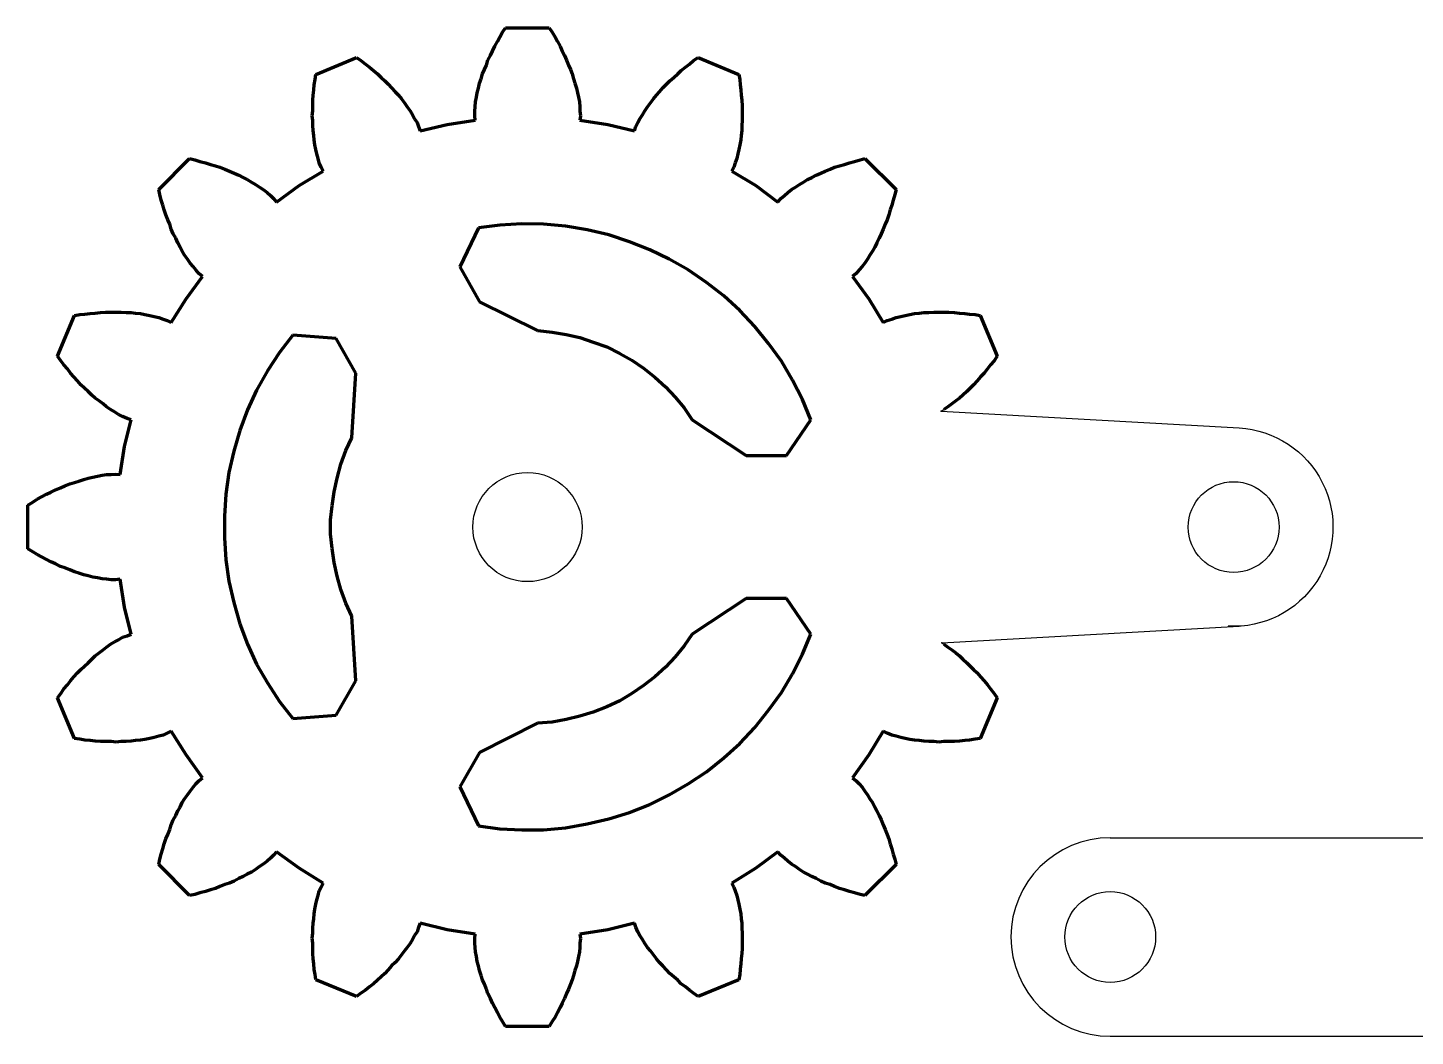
# Model space of a CAD drawing. Extents: x 3 to 159, y 10 to 125.
# Drawn here: x 2.7 to 72.6, y 74.4 to 125.2 of the extents above; entities that cross this region are included whole.
import ezdxf

# ---------------------------------------------------------------- set-up
doc = ezdxf.new("R2010")
doc.units = 0

msp = doc.modelspace()

# ---------------------------------------------------------------- linework, layer by layer
at = {"linetype": 'ByBlock'}
for p, q in [((48.72, 105.856), (48.857, 105.938)), ((48.72, 105.856), (63.728, 105.01)), ((48.75, 94.182), (63.728, 95.026)), ((48.75, 94.182), (48.857, 94.118)), ((57.233, 84.371), (91.956, 84.371)), ((57.233, 74.371), (92.793, 74.371))]:
    msp.add_line(p, q, dxfattribs=at)
at = {"color": 7, "lineweight": 211}
for points in [[(26.637, 124.938), (26.787, 125.168)], [(26.787, 125.168), (28.987, 125.168)], [(28.987, 125.168), (29.137, 124.938)], [(26.257, 124.238), (26.387, 124.468)], [(26.387, 124.468), (26.507, 124.688)], [(26.507, 124.688), (26.637, 124.938)], [(29.137, 124.938), (29.287, 124.688)], [(29.287, 124.688), (29.407, 124.468)], [(29.407, 124.468), (29.537, 124.238)], [(17.237, 122.818), (19.287, 123.668)], [(19.287, 123.668), (19.507, 123.518)], [(25.907, 123.538), (26.037, 123.768)], [(26.037, 123.768), (26.137, 123.988)], [(26.137, 123.988), (26.257, 124.238)], [(29.537, 124.238), (29.637, 123.988)], [(29.637, 123.988), (29.757, 123.768)], [(29.757, 123.768), (29.857, 123.538)], [(36.257, 123.518), (36.487, 123.668)], [(36.487, 123.668), (38.537, 122.818)], [(19.507, 123.518), (19.737, 123.338)], [(19.737, 123.338), (19.937, 123.188)], [(19.937, 123.188), (20.137, 123.018)], [(20.137, 123.018), (20.337, 122.838)], [(25.637, 122.838), (25.737, 123.068)], [(25.737, 123.068), (25.837, 123.288)], [(25.837, 123.288), (25.907, 123.538)], [(29.857, 123.538), (29.957, 123.288)], [(29.957, 123.288), (30.057, 123.068)], [(30.057, 123.068), (30.137, 122.838)], [(35.457, 122.838), (35.637, 123.018)], [(35.637, 123.018), (35.857, 123.188)], [(35.857, 123.188), (36.057, 123.338)], [(36.057, 123.338), (36.257, 123.518)], [(17.137, 122.038), (17.157, 122.288)], [(17.157, 122.288), (17.207, 122.568)], [(17.207, 122.568), (17.237, 122.818)], [(20.337, 122.838), (20.537, 122.668)], [(20.537, 122.668), (20.707, 122.488)], [(20.707, 122.488), (20.887, 122.318)], [(20.887, 122.318), (21.057, 122.138)], [(25.437, 122.118), (25.487, 122.368)], [(25.487, 122.368), (25.557, 122.588)], [(25.557, 122.588), (25.637, 122.838)], [(30.137, 122.838), (30.207, 122.588)], [(30.207, 122.588), (30.287, 122.368)], [(30.287, 122.368), (30.357, 122.118)], [(34.707, 122.138), (34.887, 122.318)], [(34.887, 122.318), (35.057, 122.488)], [(35.057, 122.488), (35.257, 122.668)], [(35.257, 122.668), (35.457, 122.838)], [(38.537, 122.818), (38.587, 122.568)], [(38.587, 122.568), (38.607, 122.288)], [(38.607, 122.288), (38.637, 122.038)], [(17.087, 121.518), (17.107, 121.768)], [(17.107, 121.768), (17.137, 122.038)], [(21.057, 122.138), (21.237, 121.938)], [(21.237, 121.938), (21.407, 121.768)], [(21.407, 121.768), (21.557, 121.588)], [(21.557, 121.588), (21.707, 121.388)], [(25.287, 121.438), (25.337, 121.668)], [(25.337, 121.668), (25.357, 121.888)], [(25.357, 121.888), (25.437, 122.118)], [(30.357, 122.118), (30.407, 121.888)], [(30.407, 121.888), (30.457, 121.668)], [(30.457, 121.668), (30.507, 121.438)], [(34.087, 121.388), (34.237, 121.588)], [(34.237, 121.588), (34.387, 121.768)], [(34.387, 121.768), (34.537, 121.938)], [(34.537, 121.938), (34.707, 122.138)], [(38.637, 122.038), (38.657, 121.768)], [(38.657, 121.768), (38.687, 121.518)], [(17.057, 120.738), (17.087, 120.988)], [(17.087, 121.238), (17.087, 121.518)], [(17.087, 120.988), (17.087, 121.238)], [(21.707, 121.388), (21.837, 121.188)], [(21.837, 121.188), (21.987, 120.988)], [(21.987, 120.988), (22.107, 120.788)], [(25.237, 120.968), (25.257, 121.188)], [(25.237, 120.738), (25.237, 120.968)], [(25.257, 121.188), (25.287, 121.438)], [(30.507, 121.438), (30.537, 121.188)], [(30.537, 121.188), (30.537, 120.968)], [(30.537, 120.968), (30.557, 120.738)], [(33.687, 120.788), (33.807, 120.988)], [(33.807, 120.988), (33.937, 121.188)], [(33.937, 121.188), (34.087, 121.388)], [(38.687, 121.518), (38.707, 121.238)], [(38.707, 121.238), (38.707, 120.988)], [(38.707, 120.988), (38.707, 120.738)], [(17.087, 120.488), (17.057, 120.738)], [(17.087, 120.238), (17.087, 120.488)], [(17.107, 119.988), (17.087, 120.238)], [(22.107, 120.788), (22.207, 120.588)], [(22.207, 120.588), (22.337, 120.388)], [(22.337, 120.388), (22.407, 120.188)], [(22.407, 120.188), (22.487, 119.968)], [(22.487, 119.968), (23.857, 120.288)], [(23.857, 120.288), (25.257, 120.518)], [(23.857, 120.288), (23.857, 120.288)], [(25.257, 120.518), (25.237, 120.738)], [(30.557, 120.738), (30.537, 120.518)], [(30.537, 120.518), (31.937, 120.288)], [(31.937, 120.288), (31.937, 120.288)], [(31.937, 120.288), (33.287, 119.968)], [(33.287, 119.968), (33.357, 120.188)], [(33.357, 120.188), (33.457, 120.388)], [(33.457, 120.388), (33.557, 120.588)], [(33.557, 120.588), (33.687, 120.788)], [(38.707, 120.488), (38.687, 120.238)], [(38.687, 120.238), (38.687, 119.988)], [(38.707, 120.738), (38.707, 120.488)], [(17.137, 119.738), (17.107, 119.988)], [(17.157, 119.518), (17.137, 119.738)], [(17.187, 119.268), (17.157, 119.518)], [(38.637, 119.518), (38.587, 119.268)], [(38.657, 119.738), (38.637, 119.518)], [(38.687, 119.988), (38.657, 119.738)], [(17.237, 119.038), (17.187, 119.268)], [(17.287, 118.818), (17.237, 119.038)], [(17.357, 118.588), (17.287, 118.818)], [(38.487, 118.818), (38.437, 118.588)], [(38.537, 119.038), (38.487, 118.818)], [(38.587, 119.268), (38.537, 119.038)], [(9.337, 117.018), (10.887, 118.588)], [(10.887, 118.588), (11.157, 118.518)], [(11.157, 118.518), (11.407, 118.438)], [(11.407, 118.438), (11.687, 118.368)], [(11.687, 118.368), (11.937, 118.288)], [(11.937, 118.288), (12.187, 118.218)], [(12.187, 118.218), (12.407, 118.138)], [(12.407, 118.138), (12.657, 118.038)], [(17.407, 118.368), (17.357, 118.588)], [(17.507, 118.138), (17.407, 118.368)], [(17.607, 117.938), (17.507, 118.138)], [(38.287, 118.138), (38.187, 117.938)], [(38.357, 118.368), (38.287, 118.138)], [(38.437, 118.588), (38.357, 118.368)], [(43.137, 118.038), (43.357, 118.138)], [(43.357, 118.138), (43.607, 118.218)], [(43.607, 118.218), (43.857, 118.288)], [(43.857, 118.288), (44.107, 118.368)], [(44.107, 118.368), (44.357, 118.438)], [(44.357, 118.438), (44.637, 118.518)], [(44.637, 118.518), (44.887, 118.588)], [(44.887, 118.588), (46.457, 117.018)], [(12.657, 118.038), (12.887, 117.938)], [(12.887, 117.938), (13.137, 117.838)], [(13.137, 117.838), (13.357, 117.738)], [(13.357, 117.738), (13.587, 117.618)], [(13.587, 117.618), (13.787, 117.518)], [(13.787, 117.518), (14.007, 117.388)], [(14.007, 117.388), (14.207, 117.268)], [(16.407, 117.218), (17.607, 117.938)], [(38.187, 117.938), (39.387, 117.218)], [(41.587, 117.268), (41.787, 117.388)], [(41.787, 117.388), (41.987, 117.518)], [(41.987, 117.518), (42.207, 117.618)], [(42.207, 117.618), (42.437, 117.738)], [(42.437, 117.738), (42.657, 117.838)], [(42.657, 117.838), (42.887, 117.938)], [(42.887, 117.938), (43.137, 118.038)], [(9.387, 116.768), (9.337, 117.018)], [(9.457, 116.488), (9.387, 116.768)], [(14.207, 117.268), (14.407, 117.138)], [(14.407, 117.138), (14.587, 117.018)], [(14.587, 117.018), (14.787, 116.868)], [(14.787, 116.868), (14.957, 116.718)], [(14.957, 116.718), (15.107, 116.568)], [(15.257, 116.388), (16.407, 117.218)], [(16.407, 117.218), (16.407, 117.218)], [(39.387, 117.218), (39.387, 117.218)], [(39.387, 117.218), (40.507, 116.388)], [(40.657, 116.568), (40.837, 116.718)], [(40.837, 116.718), (41.007, 116.868)], [(41.007, 116.868), (41.187, 117.018)], [(41.187, 117.018), (41.387, 117.138)], [(41.387, 117.138), (41.587, 117.268)], [(46.387, 116.768), (46.307, 116.488)], [(46.457, 117.018), (46.387, 116.768)], [(9.537, 116.238), (9.457, 116.488)], [(9.607, 115.988), (9.537, 116.238)], [(9.687, 115.738), (9.607, 115.988)], [(15.107, 116.568), (15.257, 116.388)], [(40.507, 116.388), (40.657, 116.568)], [(46.157, 115.988), (46.087, 115.738)], [(46.237, 116.238), (46.157, 115.988)], [(46.307, 116.488), (46.237, 116.238)], [(9.787, 115.488), (9.687, 115.738)], [(9.887, 115.268), (9.787, 115.488)], [(9.957, 115.018), (9.887, 115.268)], [(27.607, 115.288), (26.507, 115.218)], [(28.707, 115.268), (27.607, 115.288)], [(29.807, 115.168), (28.707, 115.268)], [(45.907, 115.268), (45.807, 115.018)], [(46.007, 115.488), (45.907, 115.268)], [(46.087, 115.738), (46.007, 115.488)], [(10.057, 114.788), (9.957, 115.018)], [(10.187, 114.568), (10.057, 114.788)], [(10.287, 114.338), (10.187, 114.568)], [(25.437, 115.088), (24.487, 113.118)], [(26.507, 115.218), (25.437, 115.088)], [(30.907, 114.988), (29.807, 115.168)], [(31.987, 114.738), (30.907, 114.988)], [(33.037, 114.388), (31.987, 114.738)], [(45.607, 114.568), (45.487, 114.338)], [(45.707, 114.788), (45.607, 114.568)], [(45.807, 115.018), (45.707, 114.788)], [(10.407, 114.118), (10.287, 114.338)], [(10.507, 113.918), (10.407, 114.118)], [(10.637, 113.718), (10.507, 113.918)], [(34.057, 113.988), (33.037, 114.388)], [(35.037, 113.518), (34.057, 113.988)], [(45.257, 113.918), (45.137, 113.718)], [(45.387, 114.118), (45.257, 113.918)], [(45.487, 114.338), (45.387, 114.118)], [(10.787, 113.518), (10.637, 113.718)], [(10.907, 113.318), (10.787, 113.518)], [(11.057, 113.138), (10.907, 113.318)], [(35.987, 112.968), (35.037, 113.518)], [(44.887, 113.318), (44.737, 113.138)], [(45.007, 113.518), (44.887, 113.318)], [(45.137, 113.718), (45.007, 113.518)], [(10.707, 111.518), (11.537, 112.638)], [(11.207, 112.968), (11.057, 113.138)], [(11.357, 112.788), (11.207, 112.968)], [(11.537, 112.638), (11.357, 112.788)], [(24.487, 113.118), (25.487, 111.368)], [(36.907, 112.338), (35.987, 112.968)], [(44.437, 112.788), (44.257, 112.638)], [(44.257, 112.638), (45.087, 111.518)], [(44.587, 112.968), (44.437, 112.788)], [(44.737, 113.138), (44.587, 112.968)], [(37.787, 111.668), (36.907, 112.338)], [(9.957, 110.318), (10.707, 111.518)], [(10.707, 111.518), (10.707, 111.518)], [(25.487, 111.368), (28.407, 109.918)], [(38.587, 110.918), (37.787, 111.668)], [(45.087, 111.518), (45.087, 111.518)], [(45.087, 111.518), (45.807, 110.318)], [(4.237, 108.618), (5.087, 110.668)], [(5.087, 110.668), (5.357, 110.718)], [(5.357, 110.718), (5.607, 110.738)], [(5.607, 110.738), (5.887, 110.768)], [(5.887, 110.768), (6.137, 110.788)], [(6.137, 110.788), (6.407, 110.818)], [(6.407, 110.818), (6.657, 110.838)], [(6.657, 110.838), (6.937, 110.838)], [(6.937, 110.838), (7.187, 110.838)], [(7.187, 110.838), (7.437, 110.838)], [(7.437, 110.838), (7.687, 110.818)], [(7.687, 110.818), (7.937, 110.818)], [(7.937, 110.818), (8.157, 110.788)], [(8.157, 110.788), (8.407, 110.768)], [(8.407, 110.768), (8.637, 110.718)], [(8.637, 110.718), (8.887, 110.668)], [(8.887, 110.668), (9.107, 110.618)], [(9.107, 110.618), (9.337, 110.568)], [(9.337, 110.568), (9.557, 110.488)], [(9.557, 110.488), (9.757, 110.418)], [(9.757, 110.418), (9.957, 110.318)], [(39.337, 110.118), (38.587, 110.918)], [(45.807, 110.318), (46.007, 110.418)], [(46.007, 110.418), (46.237, 110.488)], [(46.237, 110.488), (46.457, 110.568)], [(46.457, 110.568), (46.687, 110.618)], [(46.687, 110.618), (46.907, 110.668)], [(46.907, 110.668), (47.137, 110.718)], [(47.137, 110.718), (47.387, 110.768)], [(47.387, 110.768), (47.607, 110.788)], [(47.607, 110.788), (47.857, 110.818)], [(47.857, 110.818), (48.107, 110.818)], [(48.107, 110.818), (48.357, 110.838)], [(48.357, 110.838), (48.607, 110.838)], [(48.607, 110.838), (48.857, 110.838)], [(48.857, 110.838), (49.107, 110.838)], [(49.107, 110.838), (49.387, 110.818)], [(49.387, 110.818), (49.637, 110.788)], [(49.637, 110.788), (49.907, 110.768)], [(49.907, 110.768), (50.157, 110.738)], [(50.157, 110.738), (50.437, 110.718)], [(50.437, 110.718), (50.687, 110.668)], [(50.687, 110.668), (51.537, 108.618)], [(16.087, 109.688), (15.407, 108.818)], [(18.257, 109.518), (16.087, 109.688)], [(28.407, 109.918), (29.137, 109.838)], [(29.137, 109.838), (29.837, 109.718)], [(29.837, 109.718), (30.537, 109.568)], [(40.037, 109.268), (39.337, 110.118)], [(19.257, 107.768), (18.257, 109.518)], [(30.537, 109.568), (31.207, 109.338)], [(31.207, 109.338), (31.887, 109.088)], [(31.887, 109.088), (32.537, 108.768)], [(40.687, 108.368), (40.037, 109.268)], [(4.407, 108.388), (4.237, 108.618)], [(4.557, 108.188), (4.407, 108.388)], [(15.407, 108.818), (14.807, 107.888)], [(32.537, 108.768), (33.157, 108.418)], [(33.157, 108.418), (33.737, 108.018)], [(41.237, 107.418), (40.687, 108.368)], [(51.387, 108.388), (51.207, 108.188)], [(51.537, 108.618), (51.387, 108.388)], [(4.737, 107.988), (4.557, 108.188)], [(4.887, 107.768), (4.737, 107.988)], [(5.057, 107.588), (4.887, 107.768)], [(5.237, 107.388), (5.057, 107.588)], [(14.807, 107.888), (14.257, 106.918)], [(19.057, 104.518), (19.257, 107.768)], [(33.737, 108.018), (34.307, 107.568)], [(50.707, 107.588), (50.537, 107.388)], [(50.887, 107.768), (50.707, 107.588)], [(51.057, 107.988), (50.887, 107.768)], [(51.207, 108.188), (51.057, 107.988)], [(5.407, 107.188), (5.237, 107.388)], [(5.587, 107.018), (5.407, 107.188)], [(5.787, 106.838), (5.587, 107.018)], [(14.257, 106.918), (13.807, 105.918)], [(34.307, 107.568), (34.837, 107.088)], [(34.837, 107.088), (35.337, 106.568)], [(41.737, 106.438), (41.237, 107.418)], [(50.187, 107.018), (50.007, 106.838)], [(50.357, 107.188), (50.187, 107.018)], [(50.537, 107.388), (50.357, 107.188)], [(5.957, 106.668), (5.787, 106.838)], [(6.137, 106.518), (5.957, 106.668)], [(6.337, 106.368), (6.137, 106.518)], [(6.537, 106.218), (6.337, 106.368)], [(6.707, 106.068), (6.537, 106.218)], [(35.337, 106.568), (35.787, 106.018)], [(42.157, 105.418), (41.737, 106.438)], [(49.257, 106.218), (49.057, 106.068)], [(49.457, 106.368), (49.257, 106.218)], [(49.637, 106.518), (49.457, 106.368)], [(49.807, 106.668), (49.637, 106.518)], [(50.007, 106.838), (49.807, 106.668)], [(6.907, 105.938), (6.707, 106.068)], [(7.107, 105.818), (6.907, 105.938)], [(7.307, 105.688), (7.107, 105.818)], [(7.507, 105.588), (7.307, 105.688)], [(7.737, 105.488), (7.507, 105.588)], [(7.937, 105.418), (7.737, 105.488)], [(13.807, 105.918), (13.407, 104.888)], [(35.787, 106.018), (36.187, 105.418)], [(49.057, 106.068), (48.857, 105.938)], [(7.607, 104.068), (7.937, 105.418)], [(13.407, 104.888), (13.107, 103.838)], [(36.187, 105.418), (38.907, 103.618)], [(40.937, 103.618), (42.157, 105.418)], [(18.757, 103.868), (19.057, 104.518)], [(7.387, 102.668), (7.607, 104.068)], [(7.607, 104.068), (7.607, 104.068)], [(13.107, 103.838), (12.857, 102.768)], [(18.507, 103.188), (18.757, 103.868)], [(38.907, 103.618), (40.937, 103.618)], [(6.937, 102.668), (7.157, 102.688)], [(7.157, 102.688), (7.387, 102.668)], [(12.857, 102.768), (12.707, 101.668)], [(18.307, 102.488), (18.507, 103.188)], [(4.137, 101.888), (4.387, 101.988)], [(4.387, 101.988), (4.607, 102.088)], [(4.607, 102.088), (4.857, 102.188)], [(4.857, 102.188), (5.087, 102.268)], [(5.087, 102.268), (5.307, 102.338)], [(5.307, 102.338), (5.557, 102.418)], [(5.557, 102.418), (5.787, 102.488)], [(5.787, 102.488), (6.007, 102.538)], [(6.007, 102.538), (6.257, 102.588)], [(6.257, 102.588), (6.487, 102.638)], [(6.487, 102.638), (6.707, 102.668)], [(6.707, 102.668), (6.937, 102.668)], [(18.157, 101.788), (18.307, 102.488)], [(2.987, 101.268), (3.207, 101.418)], [(3.207, 101.418), (3.437, 101.538)], [(3.437, 101.538), (3.687, 101.668)], [(3.687, 101.668), (3.907, 101.768)], [(3.907, 101.768), (4.137, 101.888)], [(12.707, 101.668), (12.637, 100.568)], [(18.057, 101.088), (18.157, 101.788)], [(2.737, 101.118), (2.987, 101.268)], [(2.737, 98.918), (2.737, 101.118)], [(17.987, 100.388), (18.057, 101.088)], [(12.637, 100.568), (12.637, 99.468)], [(17.987, 99.668), (17.987, 100.388)], [(12.637, 99.468), (12.707, 98.368)], [(18.057, 98.938), (17.987, 99.668)], [(2.987, 98.768), (2.737, 98.918)], [(3.207, 98.638), (2.987, 98.768)], [(3.437, 98.518), (3.207, 98.638)], [(3.687, 98.388), (3.437, 98.518)], [(18.157, 98.238), (18.057, 98.938)], [(3.907, 98.268), (3.687, 98.388)], [(4.137, 98.168), (3.907, 98.268)], [(4.387, 98.038), (4.137, 98.168)], [(4.607, 97.968), (4.387, 98.038)], [(4.857, 97.868), (4.607, 97.968)], [(5.087, 97.768), (4.857, 97.868)], [(12.707, 98.368), (12.857, 97.288)], [(18.307, 97.538), (18.157, 98.238)], [(5.307, 97.688), (5.087, 97.768)], [(5.557, 97.618), (5.307, 97.688)], [(5.787, 97.568), (5.557, 97.618)], [(6.007, 97.488), (5.787, 97.568)], [(6.257, 97.468), (6.007, 97.488)], [(6.487, 97.418), (6.257, 97.468)], [(6.707, 97.388), (6.487, 97.418)], [(6.937, 97.368), (6.707, 97.388)], [(7.157, 97.368), (6.937, 97.368)], [(7.387, 97.388), (7.157, 97.368)], [(7.607, 95.988), (7.387, 97.388)], [(12.857, 97.288), (13.107, 96.218)], [(18.507, 96.868), (18.307, 97.538)], [(18.757, 96.188), (18.507, 96.868)], [(38.907, 96.418), (36.187, 94.618)], [(40.937, 96.418), (38.907, 96.418)], [(42.157, 94.618), (40.937, 96.418)], [(7.937, 94.618), (7.607, 95.988)], [(7.607, 95.988), (7.607, 95.988)], [(13.107, 96.218), (13.407, 95.138)], [(19.057, 95.538), (18.757, 96.188)], [(13.407, 95.138), (13.807, 94.118)], [(19.257, 92.268), (19.057, 95.538)], [(7.107, 94.238), (7.307, 94.338)], [(7.307, 94.338), (7.507, 94.468)], [(7.507, 94.468), (7.737, 94.538)], [(7.737, 94.538), (7.937, 94.618)], [(36.187, 94.618), (35.787, 94.038)], [(41.737, 93.618), (42.157, 94.618)], [(6.137, 93.538), (6.337, 93.688)], [(6.337, 93.688), (6.537, 93.838)], [(6.537, 93.838), (6.707, 93.968)], [(6.707, 93.968), (6.907, 94.118)], [(6.907, 94.118), (7.107, 94.238)], [(13.807, 94.118), (14.257, 93.118)], [(35.787, 94.038), (35.337, 93.488)], [(41.237, 92.618), (41.737, 93.618)], [(48.857, 94.118), (49.057, 93.968)], [(49.057, 93.968), (49.257, 93.838)], [(49.257, 93.838), (49.457, 93.688)], [(49.457, 93.688), (49.637, 93.538)], [(5.407, 92.838), (5.587, 93.018)], [(5.587, 93.018), (5.787, 93.188)], [(5.787, 93.188), (5.957, 93.368)], [(5.957, 93.368), (6.137, 93.538)], [(14.257, 93.118), (14.807, 92.168)], [(34.837, 92.968), (34.307, 92.468)], [(35.337, 93.488), (34.837, 92.968)], [(49.637, 93.538), (49.807, 93.368)], [(49.807, 93.368), (50.007, 93.188)], [(50.007, 93.188), (50.187, 93.018)], [(50.187, 93.018), (50.357, 92.838)], [(4.737, 92.068), (4.887, 92.268)], [(4.887, 92.268), (5.057, 92.468)], [(5.057, 92.468), (5.237, 92.668)], [(5.237, 92.668), (5.407, 92.838)], [(18.257, 90.538), (19.257, 92.268)], [(34.307, 92.468), (33.737, 92.038)], [(40.687, 91.688), (41.237, 92.618)], [(50.357, 92.838), (50.537, 92.668)], [(50.537, 92.668), (50.707, 92.468)], [(50.707, 92.468), (50.887, 92.268)], [(50.887, 92.268), (51.057, 92.068)], [(4.237, 91.418), (4.407, 91.638)], [(4.407, 91.638), (4.557, 91.868)], [(4.557, 91.868), (4.737, 92.068)], [(14.807, 92.168), (15.407, 91.238)], [(33.157, 91.638), (32.537, 91.268)], [(33.737, 92.038), (33.157, 91.638)], [(40.037, 90.788), (40.687, 91.688)], [(51.057, 92.068), (51.207, 91.868)], [(51.207, 91.868), (51.387, 91.638)], [(51.387, 91.638), (51.537, 91.418)], [(5.087, 89.368), (4.237, 91.418)], [(15.407, 91.238), (16.087, 90.368)], [(31.887, 90.968), (31.207, 90.688)], [(32.537, 91.268), (31.887, 90.968)], [(51.537, 91.418), (50.687, 89.368)], [(16.087, 90.368), (18.257, 90.538)], [(28.407, 90.138), (25.487, 88.668)], [(29.137, 90.188), (28.407, 90.138)], [(29.837, 90.318), (29.137, 90.188)], [(30.537, 90.488), (29.837, 90.318)], [(31.207, 90.688), (30.537, 90.488)], [(39.337, 89.918), (40.037, 90.788)], [(9.107, 89.418), (8.887, 89.368)], [(9.337, 89.488), (9.107, 89.418)], [(9.557, 89.538), (9.337, 89.488)], [(9.757, 89.638), (9.557, 89.538)], [(9.957, 89.738), (9.757, 89.638)], [(10.707, 88.538), (9.957, 89.738)], [(38.587, 89.118), (39.337, 89.918)], [(45.807, 89.738), (45.087, 88.538)], [(46.007, 89.638), (45.807, 89.738)], [(46.237, 89.538), (46.007, 89.638)], [(46.457, 89.488), (46.237, 89.538)], [(46.687, 89.418), (46.457, 89.488)], [(46.907, 89.368), (46.687, 89.418)], [(5.357, 89.338), (5.087, 89.368)], [(5.607, 89.288), (5.357, 89.338)], [(5.887, 89.268), (5.607, 89.288)], [(6.137, 89.238), (5.887, 89.268)], [(6.407, 89.218), (6.137, 89.238)], [(6.657, 89.218), (6.407, 89.218)], [(6.937, 89.218), (6.657, 89.218)], [(7.187, 89.188), (6.937, 89.218)], [(7.437, 89.218), (7.187, 89.188)], [(7.687, 89.218), (7.437, 89.218)], [(7.937, 89.238), (7.687, 89.218)], [(8.157, 89.268), (7.937, 89.238)], [(8.407, 89.288), (8.157, 89.268)], [(8.637, 89.318), (8.407, 89.288)], [(8.887, 89.368), (8.637, 89.318)], [(37.787, 88.388), (38.587, 89.118)], [(47.137, 89.318), (46.907, 89.368)], [(47.387, 89.288), (47.137, 89.318)], [(47.607, 89.268), (47.387, 89.288)], [(47.857, 89.238), (47.607, 89.268)], [(48.107, 89.218), (47.857, 89.238)], [(48.357, 89.218), (48.107, 89.218)], [(48.607, 89.188), (48.357, 89.218)], [(48.857, 89.218), (48.607, 89.188)], [(49.107, 89.218), (48.857, 89.218)], [(49.387, 89.218), (49.107, 89.218)], [(49.637, 89.238), (49.387, 89.218)], [(49.907, 89.268), (49.637, 89.238)], [(50.157, 89.288), (49.907, 89.268)], [(50.437, 89.338), (50.157, 89.288)], [(50.687, 89.368), (50.437, 89.338)], [(11.537, 87.388), (10.707, 88.538)], [(10.707, 88.538), (10.707, 88.538)], [(25.487, 88.668), (24.487, 86.938)], [(36.907, 87.688), (37.787, 88.388)], [(45.087, 88.538), (44.257, 87.388)], [(45.087, 88.538), (45.087, 88.538)], [(11.357, 87.238), (11.537, 87.388)], [(35.987, 87.088), (36.907, 87.688)], [(44.257, 87.388), (44.437, 87.238)], [(10.787, 86.538), (10.907, 86.718)], [(10.907, 86.718), (11.057, 86.918)], [(11.057, 86.918), (11.207, 87.088)], [(11.207, 87.088), (11.357, 87.238)], [(24.487, 86.938), (25.437, 84.968)], [(35.037, 86.538), (35.987, 87.088)], [(44.437, 87.238), (44.587, 87.088)], [(44.587, 87.088), (44.737, 86.918)], [(44.737, 86.918), (44.887, 86.718)], [(44.887, 86.718), (45.007, 86.538)], [(10.407, 85.918), (10.507, 86.138)], [(10.507, 86.138), (10.637, 86.338)], [(10.637, 86.338), (10.787, 86.538)], [(33.037, 85.638), (34.057, 86.038)], [(34.057, 86.038), (35.037, 86.538)], [(45.007, 86.538), (45.137, 86.338)], [(45.137, 86.338), (45.257, 86.138)], [(45.257, 86.138), (45.387, 85.918)], [(9.957, 85.018), (10.057, 85.268)], [(10.057, 85.268), (10.187, 85.488)], [(10.187, 85.488), (10.287, 85.718)], [(10.287, 85.718), (10.407, 85.918)], [(30.907, 85.068), (31.987, 85.318)], [(31.987, 85.318), (33.037, 85.638)], [(45.387, 85.918), (45.487, 85.718)], [(45.487, 85.718), (45.607, 85.488)], [(45.607, 85.488), (45.707, 85.268)], [(45.707, 85.268), (45.807, 85.018)], [(9.687, 84.318), (9.787, 84.538)], [(9.787, 84.538), (9.887, 84.788)], [(9.887, 84.788), (9.957, 85.018)], [(25.437, 84.968), (26.507, 84.818)], [(26.507, 84.818), (27.607, 84.768)], [(27.607, 84.768), (28.707, 84.768)], [(28.707, 84.768), (29.807, 84.868)], [(29.807, 84.868), (30.907, 85.068)], [(45.807, 85.018), (45.907, 84.788)], [(45.907, 84.788), (46.007, 84.538)], [(46.007, 84.538), (46.087, 84.318)], [(9.537, 83.818), (9.607, 84.068)], [(9.607, 84.068), (9.687, 84.318)], [(46.087, 84.318), (46.157, 84.068)], [(46.157, 84.068), (46.237, 83.818)], [(9.337, 83.018), (9.387, 83.288)], [(9.387, 83.288), (9.457, 83.538)], [(9.457, 83.538), (9.537, 83.818)], [(14.787, 83.188), (14.587, 83.038)], [(14.957, 83.338), (14.787, 83.188)], [(15.107, 83.488), (14.957, 83.338)], [(15.257, 83.668), (15.107, 83.488)], [(16.407, 82.838), (15.257, 83.668)], [(40.507, 83.668), (39.387, 82.838)], [(40.657, 83.488), (40.507, 83.668)], [(40.837, 83.338), (40.657, 83.488)], [(41.007, 83.188), (40.837, 83.338)], [(41.187, 83.038), (41.007, 83.188)], [(46.237, 83.818), (46.307, 83.538)], [(46.307, 83.538), (46.387, 83.288)], [(46.387, 83.288), (46.457, 83.018)], [(10.887, 81.468), (9.337, 83.018)], [(13.787, 82.538), (13.587, 82.418)], [(14.007, 82.638), (13.787, 82.538)], [(14.207, 82.768), (14.007, 82.638)], [(14.407, 82.918), (14.207, 82.768)], [(14.587, 83.038), (14.407, 82.918)], [(17.607, 82.088), (16.407, 82.838)], [(16.407, 82.838), (16.407, 82.838)], [(39.387, 82.838), (38.187, 82.088)], [(39.387, 82.838), (39.387, 82.838)], [(41.387, 82.918), (41.187, 83.038)], [(41.587, 82.768), (41.387, 82.918)], [(41.787, 82.638), (41.587, 82.768)], [(41.987, 82.538), (41.787, 82.638)], [(42.207, 82.418), (41.987, 82.538)], [(46.457, 83.018), (44.887, 81.468)], [(11.937, 81.738), (11.687, 81.668)], [(12.187, 81.818), (11.937, 81.738)], [(12.407, 81.918), (12.187, 81.818)], [(12.657, 82.018), (12.407, 81.918)], [(12.887, 82.088), (12.657, 82.018)], [(13.137, 82.188), (12.887, 82.088)], [(13.357, 82.318), (13.137, 82.188)], [(13.587, 82.418), (13.357, 82.318)], [(17.407, 81.688), (17.507, 81.888)], [(17.507, 81.888), (17.607, 82.088)], [(38.187, 82.088), (38.287, 81.888)], [(38.287, 81.888), (38.357, 81.688)], [(42.437, 82.318), (42.207, 82.418)], [(42.657, 82.188), (42.437, 82.318)], [(42.887, 82.088), (42.657, 82.188)], [(43.137, 82.018), (42.887, 82.088)], [(43.357, 81.918), (43.137, 82.018)], [(43.607, 81.818), (43.357, 81.918)], [(43.857, 81.738), (43.607, 81.818)], [(44.107, 81.668), (43.857, 81.738)], [(11.157, 81.518), (10.887, 81.468)], [(11.407, 81.588), (11.157, 81.518)], [(11.687, 81.668), (11.407, 81.588)], [(17.237, 81.018), (17.287, 81.238)], [(17.287, 81.238), (17.357, 81.468)], [(17.357, 81.468), (17.407, 81.688)], [(38.357, 81.688), (38.437, 81.468)], [(38.437, 81.468), (38.487, 81.238)], [(38.487, 81.238), (38.537, 81.018)], [(44.357, 81.588), (44.107, 81.668)], [(44.637, 81.518), (44.357, 81.588)], [(44.887, 81.468), (44.637, 81.518)], [(17.137, 80.288), (17.157, 80.538)], [(17.157, 80.538), (17.187, 80.768)], [(17.187, 80.768), (17.237, 81.018)], [(38.537, 81.018), (38.587, 80.768)], [(38.587, 80.768), (38.637, 80.538)], [(38.637, 80.538), (38.657, 80.288)], [(17.087, 79.818), (17.107, 80.068)], [(17.087, 79.568), (17.087, 79.818)], [(17.107, 80.068), (17.137, 80.288)], [(22.337, 79.638), (22.207, 79.438)], [(22.407, 79.868), (22.337, 79.638)], [(22.487, 80.068), (22.407, 79.868)], [(23.857, 79.738), (22.487, 80.068)], [(25.257, 79.518), (23.857, 79.738)], [(23.857, 79.738), (23.857, 79.738)], [(31.937, 79.738), (30.537, 79.518)], [(33.287, 80.068), (31.937, 79.738)], [(31.937, 79.738), (31.937, 79.738)], [(33.357, 79.868), (33.287, 80.068)], [(33.457, 79.638), (33.357, 79.868)], [(33.557, 79.438), (33.457, 79.638)], [(38.657, 80.288), (38.687, 80.068)], [(38.687, 80.068), (38.687, 79.818)], [(38.687, 79.818), (38.707, 79.568)], [(17.057, 79.318), (17.087, 79.568)], [(17.087, 79.068), (17.057, 79.318)], [(17.087, 78.788), (17.087, 79.068)], [(21.987, 79.038), (21.837, 78.838)], [(22.107, 79.238), (21.987, 79.038)], [(22.207, 79.438), (22.107, 79.238)], [(25.237, 79.288), (25.257, 79.518)], [(25.237, 79.068), (25.237, 79.288)], [(25.257, 78.838), (25.237, 79.068)], [(30.537, 79.518), (30.557, 79.288)], [(30.557, 79.288), (30.537, 79.068)], [(30.537, 79.068), (30.537, 78.838)], [(33.687, 79.238), (33.557, 79.438)], [(33.807, 79.038), (33.687, 79.238)], [(33.937, 78.838), (33.807, 79.038)], [(38.707, 79.568), (38.707, 79.318)], [(38.707, 79.318), (38.707, 79.068)], [(38.707, 79.068), (38.707, 78.788)], [(17.087, 78.538), (17.087, 78.788)], [(17.107, 78.268), (17.087, 78.538)], [(17.137, 78.018), (17.107, 78.268)], [(21.407, 78.268), (21.237, 78.088)], [(21.557, 78.468), (21.407, 78.268)], [(21.707, 78.668), (21.557, 78.468)], [(21.837, 78.838), (21.707, 78.668)], [(25.287, 78.618), (25.257, 78.838)], [(25.337, 78.388), (25.287, 78.618)], [(25.357, 78.138), (25.337, 78.388)], [(30.457, 78.388), (30.407, 78.138)], [(30.507, 78.618), (30.457, 78.388)], [(30.537, 78.838), (30.507, 78.618)], [(34.087, 78.668), (33.937, 78.838)], [(34.237, 78.468), (34.087, 78.668)], [(34.387, 78.268), (34.237, 78.468)], [(34.537, 78.088), (34.387, 78.268)], [(38.657, 78.268), (38.637, 78.018)], [(38.687, 78.538), (38.657, 78.268)], [(38.707, 78.788), (38.687, 78.538)], [(17.157, 77.738), (17.137, 78.018)], [(17.207, 77.488), (17.157, 77.738)], [(20.707, 77.538), (20.537, 77.368)], [(20.887, 77.718), (20.707, 77.538)], [(21.057, 77.918), (20.887, 77.718)], [(21.237, 78.088), (21.057, 77.918)], [(25.437, 77.918), (25.357, 78.138)], [(25.487, 77.688), (25.437, 77.918)], [(25.557, 77.438), (25.487, 77.688)], [(30.287, 77.688), (30.207, 77.438)], [(30.357, 77.918), (30.287, 77.688)], [(30.407, 78.138), (30.357, 77.918)], [(34.707, 77.918), (34.537, 78.088)], [(34.887, 77.718), (34.707, 77.918)], [(35.057, 77.538), (34.887, 77.718)], [(35.257, 77.368), (35.057, 77.538)], [(38.607, 77.738), (38.587, 77.488)], [(38.637, 78.018), (38.607, 77.738)], [(17.237, 77.218), (17.207, 77.488)], [(19.287, 76.368), (17.237, 77.218)], [(19.937, 76.868), (19.737, 76.688)], [(20.137, 77.018), (19.937, 76.868)], [(20.337, 77.188), (20.137, 77.018)], [(20.537, 77.368), (20.337, 77.188)], [(25.637, 77.218), (25.557, 77.438)], [(25.737, 76.988), (25.637, 77.218)], [(25.837, 76.738), (25.737, 76.988)], [(30.057, 76.988), (29.957, 76.738)], [(30.137, 77.218), (30.057, 76.988)], [(30.207, 77.438), (30.137, 77.218)], [(35.457, 77.188), (35.257, 77.368)], [(35.637, 77.018), (35.457, 77.188)], [(35.857, 76.868), (35.637, 77.018)], [(36.057, 76.688), (35.857, 76.868)], [(38.537, 77.218), (36.487, 76.368)], [(38.587, 77.488), (38.537, 77.218)], [(19.507, 76.538), (19.287, 76.368)], [(19.737, 76.688), (19.507, 76.538)], [(25.907, 76.518), (25.837, 76.738)], [(26.037, 76.268), (25.907, 76.518)], [(26.137, 76.038), (26.037, 76.268)], [(29.757, 76.268), (29.637, 76.038)], [(29.857, 76.518), (29.757, 76.268)], [(29.957, 76.738), (29.857, 76.518)], [(36.257, 76.538), (36.057, 76.688)], [(36.487, 76.368), (36.257, 76.538)], [(26.257, 75.818), (26.137, 76.038)], [(26.387, 75.568), (26.257, 75.818)], [(26.507, 75.338), (26.387, 75.568)], [(29.407, 75.568), (29.287, 75.338)], [(29.537, 75.818), (29.407, 75.568)], [(29.637, 76.038), (29.537, 75.818)], [(26.637, 75.118), (26.507, 75.338)], [(26.787, 74.868), (26.637, 75.118)], [(28.987, 74.868), (26.787, 74.868)], [(29.137, 75.118), (28.987, 74.868)], [(29.287, 75.338), (29.137, 75.118)]]:
    msp.add_lwpolyline(points, dxfattribs=at)
at = {"linetype": 'ByBlock'}
for centre, radius in [((27.897, 100.018), 2.75), ((63.447, 100.018), 2.286), ((57.233, 79.371), 2.286)]:
    msp.add_circle(centre, radius, dxfattribs=at)
at = {"linetype": 'ByBlock', "extrusion": (0, 0, -1)}
msp.add_arc((-63.447, 100.018), 5, 93.22419, 273.22419, dxfattribs=at)
at = {"linetype": 'ByBlock'}
msp.add_arc((57.233, 79.371), 5, 90, 270, dxfattribs=at)
for p in [(48.72, 105.856), (48.75, 94.182)]:
    msp.add_point(p, dxfattribs=at)

doc.saveas('drawing.dxf')
